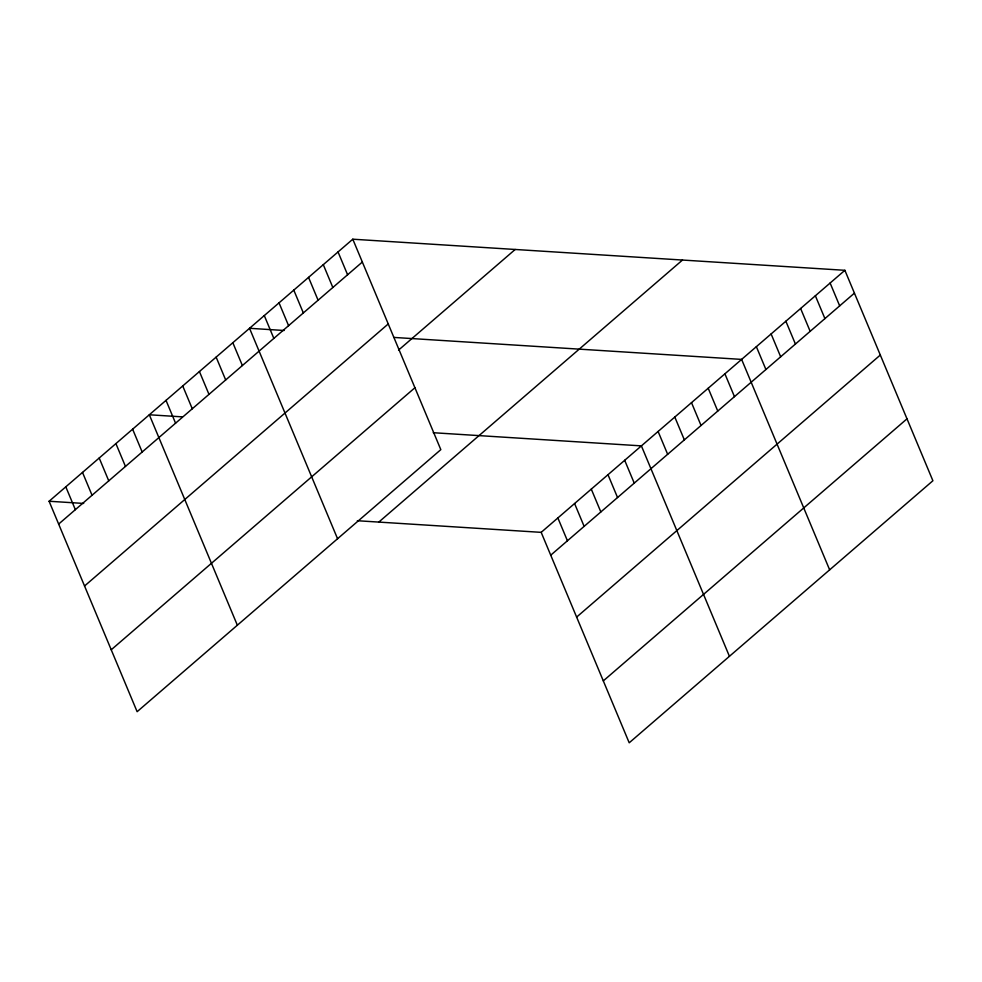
<?xml version="1.0" encoding="UTF-8"?>
<svg xmlns="http://www.w3.org/2000/svg" width="982" height="982" viewBox="0 0 982 982"><rect width="100%" height="100%" fill="white"/><g stroke="black" fill="none" stroke-linecap="round" stroke-linejoin="round"><path stroke-width="1.47" d="M352.796 239.203L440.82 449.646L137.124 711.692L49.1 501.25L352.796 239.203L844.876 270.308L932.9 480.75L629.204 742.797L541.18 532.354L357.338 520.73M58.65 524.081L362.346 262.034M84.55 585.996L388.246 323.95M398.557 350.095L515.182 249.465M111.236 649.777L414.932 387.73M378.794 522.093L682.49 260.046M541.18 532.354L844.876 270.308M550.73 555.186L854.426 293.139M576.618 617.101L880.314 355.042M603.304 680.882L907 418.835M284.117 330.492L249.538 328.295L337.562 538.737M393.88 337.427L741.619 359.4L829.643 569.842M182.394 416.871L149.325 414.772L237.349 625.215M433.246 432.718L641.393 445.877L729.43 656.32M49.1 501.25L83.679 503.435M830.121 283.037L839.671 305.868M815.367 295.766L824.917 318.598M800.612 308.495L810.162 331.315M785.87 321.224L795.42 344.044M771.116 333.954L780.665 356.773M756.361 346.671L765.911 369.502M724.912 373.823L734.462 396.642M708.206 388.234L717.756 411.053M691.5 402.645L701.05 425.476M674.806 417.055L684.356 439.887M658.1 431.466L667.65 454.298M624.687 460.288L634.237 483.119M607.993 474.711L617.543 497.53M591.287 489.122L600.837 511.941M574.58 503.533L584.13 526.364M557.874 517.944L567.424 540.775M338.041 251.932L347.591 274.764M323.299 264.661L332.837 287.493M308.544 277.39L318.094 300.222M293.79 290.12L303.34 312.939M279.035 302.849L288.585 325.668M264.293 315.578L273.843 338.397M232.832 342.718L242.382 365.537M216.138 357.129L225.676 379.948M199.432 371.54L208.982 394.371M182.726 385.951L192.276 408.782M166.019 400.361L175.569 423.193M132.619 429.183L142.169 452.015M115.913 443.606L125.463 466.425M99.207 458.017L108.757 480.849M82.513 472.428L92.05 495.259M65.806 486.839L75.356 509.67"/></g></svg>
